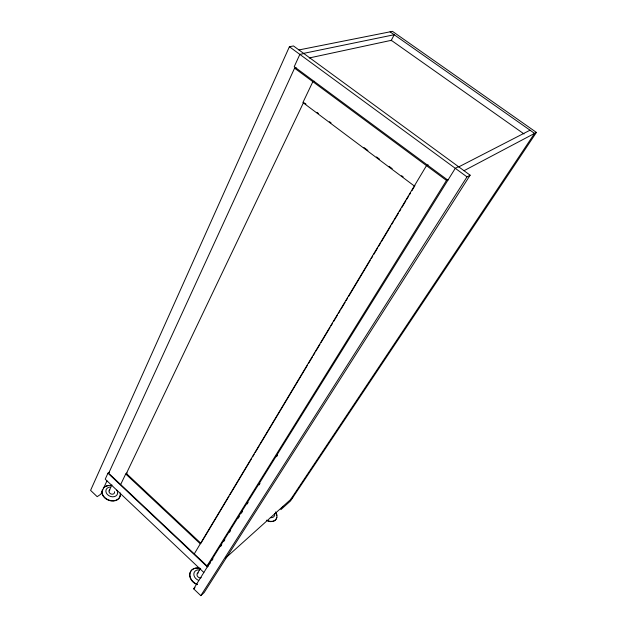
<?xml version="1.0" encoding="UTF-8"?>
<svg xmlns="http://www.w3.org/2000/svg" width="627" height="627" viewBox="0 0 627 627"><rect width="100%" height="100%" fill="white"/><g stroke="black" fill="none" stroke-linecap="round" stroke-linejoin="round"><path stroke-width="0.94" d="M458.486 166.664L455.288 168.31L193.672 588.831L200.805 595.65L204.104 592.617L470.132 175.184L293.483 45.959L289.4 46.735L90.578 490.369L97.193 496.678L100.814 494.186L106.958 480.862M109.419 472.225L107.946 473.205L105.211 479.185L203.853 572.475M296.195 67.802L294.588 68.171L108.667 473.236L207.043 565.938L210.39 562.968M104.67 486.787L104.537 487.061A9.483 7.359 21.9 0 1 107.883 485.784M109.122 490.87L111.919 484.89M120.666 484.538L125.713 473.965L127.171 472.97M303.625 102.342L126.38 473.51L200.906 543.288L229.043 496.278M391.052 40.81L394.203 34.736L303.625 53.373M194.26 553.892L426.478 165.646L428.147 164.846M230.046 494.601L251.654 458.502M252.657 456.824L254.162 454.301M255.165 452.623L259.186 445.907M260.189 444.229L307.418 365.322M308.421 363.644L312.442 356.928M313.445 355.243L314.95 352.727M315.961 351.049L319.974 344.333M320.985 342.655L330.021 327.545M331.032 325.868L332.537 323.344M333.54 321.667L337.561 314.95M338.564 313.273L340.077 310.757M341.08 309.072L345.101 302.363M346.104 300.678L347.609 298.162M348.612 296.485L370.22 260.385M371.223 258.708L372.728 256.192M373.731 254.507L377.752 247.79M378.755 246.113L380.268 243.597M381.271 241.92L390.817 225.971M391.82 224.286L393.325 221.77M394.328 220.093L398.349 213.376M399.352 211.699L400.865 209.175M401.868 207.498L405.888 200.781M406.892 199.104L408.396 196.588M409.407 194.911L410.411 193.226M411.915 190.71L414.933 185.67M197.262 573.697L200.24 568.869M207.043 565.938L446.487 180.435L448.101 179.581M211.942 560.475L212.976 558.814M220.728 546.368L221.762 544.706M223.831 541.383L224.866 539.729M229.521 532.26L230.548 530.599M238.307 518.153L239.342 516.491M241.403 513.168L242.437 511.514M247.093 504.045L248.127 502.384M258.982 484.953L260.017 483.292M276.554 456.738L277.589 455.077M200.805 595.65L466.997 176.892L470.132 175.184M283.098 506.279L280.872 509.641L290.52 500.942L536.422 132.422L392.463 31.35L298.93 49.941M290.607 499.531L534.572 133.394L390.065 31.828M193.672 588.831L194.997 587.632M225.501 558.116L292.754 497.603M208.673 565.687L207.333 566.879L107.946 473.205M464.004 170.709L536.422 132.422M458.776 166.876L530.034 130.204M314.433 81.275L312.865 81.675L302.904 102.546L414.314 185.984M309.244 57.966L391.303 40.324L524.039 133.959M303.883 53.569L299.855 54.392L294.228 66.681L447.897 180.192M289.4 46.735L466.997 176.892M294.588 68.171L446.487 180.435M304.408 102.93L305.976 104.106M316.948 112.319L318.516 113.495M329.488 121.709L331.056 122.884M363.981 147.525L367.9 150.464M376.521 156.915L379.656 159.266M389.061 166.304L392.196 168.655M401.601 175.693L403.169 176.869M125.713 473.965L200.287 543.813M275.653 512A8.849 6.427 35 0 1 275.41 519.979A8.849 6.427 35 0 1 266.546 520.183M276.797 517.228A8.849 6.427 35 0 1 267.776 521.053M275.488 512.251A8.849 6.427 35 0 1 276.75 515.394M274.72 513.709A5.667 4.115 35 0 1 270.339 517.651M114.459 491.709A2.845 2.21 22 0 1 113.44 493.943A2.845 2.21 22 0 1 110.368 493.629L109.796 493.175A2.845 2.21 22 0 1 109.85 489.969M120.251 492.947A9.483 7.359 21.9 0 1 110.908 500.605A9.483 7.359 21.9 0 1 102.295 489.844M103.212 488.151A9.483 7.359 21.9 0 1 111.136 485.494M120.29 494.554A9.483 7.359 21.9 0 1 111.183 500.942A9.483 7.359 21.9 0 1 101.864 492.038M116.841 490.157A6.074 4.71 22 0 1 114.333 496.639A6.074 4.71 22 0 1 106.245 492.791A6.074 4.71 22 0 1 110.195 486.999M201.267 577.647A2.931 2.367 34.3 0 1 198.5 577.295L197.905 576.816A2.931 2.367 34.3 0 1 198.218 572.906M197.427 584.348A9.758 7.877 34.3 0 1 189.981 573.29A9.758 7.877 34.3 0 1 200.679 568.493M197.27 584.607A9.758 7.877 34.3 0 1 190.208 577.898A9.758 7.877 34.3 0 1 191.893 569.959M192.442 569.528A9.758 7.877 34.3 0 1 198.14 568.211M198.696 580.375A6.254 5.04 34.3 0 1 193.837 573.971A6.254 5.04 34.3 0 1 199.245 569.88"/></g></svg>
